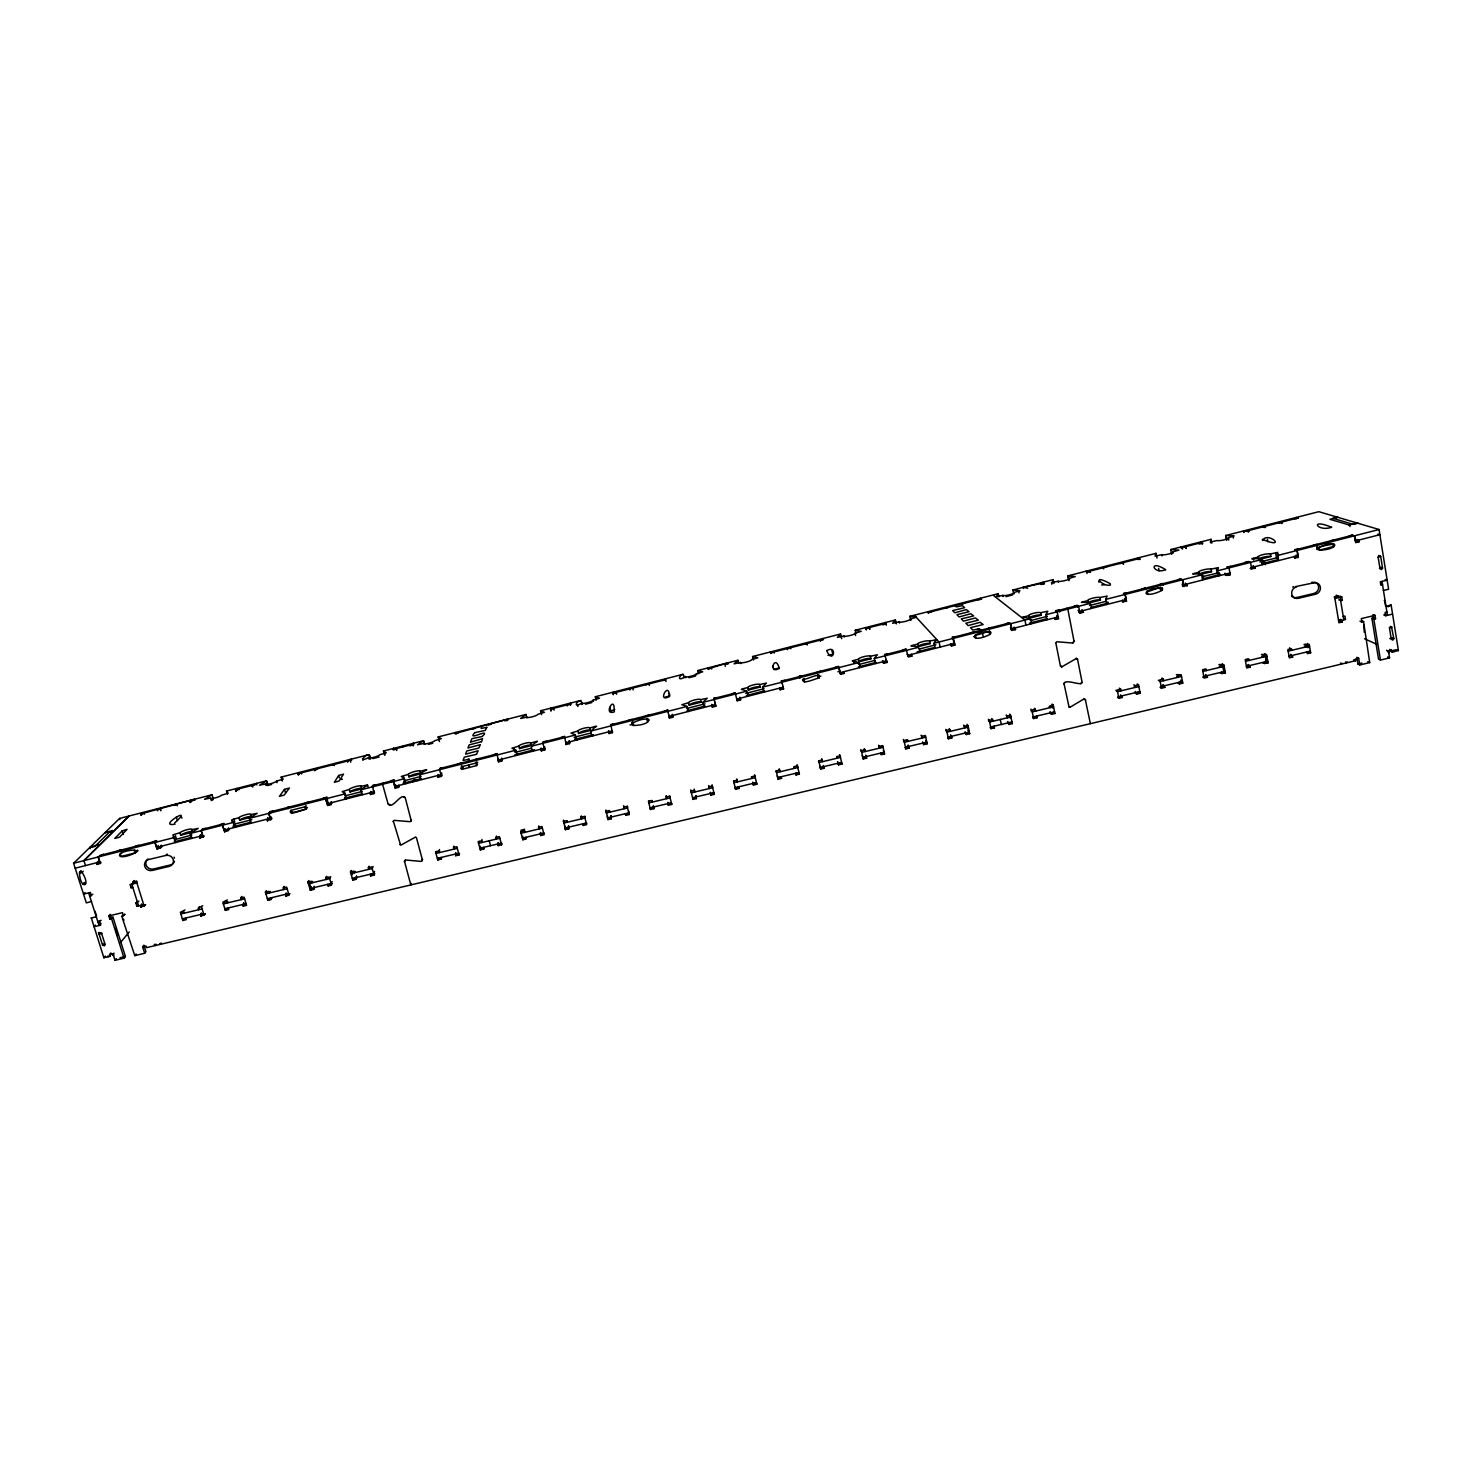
<?xml version="1.0" encoding="UTF-8"?>
<svg xmlns="http://www.w3.org/2000/svg" width="1472" height="1472" viewBox="0 0 1472 1472"><rect width="100%" height="100%" fill="white"/><g stroke="black" fill="none" stroke-linecap="round" stroke-linejoin="round"><path stroke-width="1.5" d="M393.355 821.174L400.494 844.744M394.183 820.346L410.081 821.689L411.24 820.75L405.334 798.1C401.322 791.366 392.619 810.391 388.056 803.841L382.573 784.282L383.254 783.03M632.997 722.384C635.039 727.922 629.869 724.574 632.684 722.292M422.446 859.998L416.41 837.568M632.739 723.01C651.838 713.147 655.077 724.942 633.42 725.512L632.758 721.906M632.095 719.403L628.673 720.286M628.802 811.146L628.765 812.894L607.494 817.935L607.605 816.169M629.188 814.531L629.206 813.225L625.821 814.016L625.784 815.341L629.188 814.531L627.109 806.306L623.686 807.116L624.11 808.754L623.742 805.81L623.686 807.116M627.569 806.214L627.514 807.944L606.225 813.004L606.354 811.256M802.498 679.365L804.393 681.426M611.322 818.782L610.972 815.801L611.322 818.782L607.918 819.591L605.894 810.042M609.721 810.888L609.629 812.194L609.224 810.538L605.802 811.348M614.174 723.985L610.788 724.5L612.407 732.67L608.985 733.534L608.617 730.756L608.985 733.534M616.566 694.177L616.161 692.318L616.474 693.478M607.918 819.591L607.991 818.248L611.395 817.438M612.407 732.67L612.481 731.547L609.077 732.43M614.118 710.571C615.167 693.57 602.398 716.367 614.45 711.786M613.198 694.214L613.014 692.208M1069.04 706.965L1063.98 683.523M1081.994 682.622C1080.926 686.394 1065.434 678.187 1063.962 683.854M1082.104 682.29L1077.559 659.364M1277.512 555.386L1277.678 552.386L1270.428 553.95A6.403 1.159 -11.4 0 0 1262.534 554.723A6.403 1.159 -11.4 0 0 1258.486 557.005C1239.222 562.065 1268.238 553.748 1262.461 564.622M585.138 816.279L584.954 818.046L563.666 823.106L563.942 821.321M581.109 817.218L581.274 815.893L581.55 818.855L581.109 817.218L584.531 816.408L586.647 824.633L583.243 825.442L583.39 824.099L586.794 823.29M161.037 942.908L160.742 944.122A3.459 1.086 77.4 0 1 159.694 943.736M155.995 944.104L155.701 945.337A3.459 1.104 77.4 0 1 154.229 944.233M568.781 828.865L568.542 825.884L568.781 828.865L565.377 829.674L563.445 820.125M773.665 669.374L778.559 668.122M567.254 820.953L567.07 822.296L566.646 820.658L563.242 821.468M565.211 826.234L564.954 828.037L586.224 822.995M565.377 829.674L565.579 828.313L568.965 827.522M569.517 743.636L569.241 740.821L569.517 743.636L566.094 744.501L564.567 736.313L561.09 737.564M566.094 744.501L565.837 741.686M570.455 705.143L570.418 703.101L570.842 704.646M540.721 835.544L540.537 832.526L540.721 835.544L544.106 834.734L541.954 826.51L538.55 827.319L538.973 828.957L538.807 825.958L538.55 827.319M81.015 870.743L79.525 872.97C79.966 889.787 91.816 887.506 82.101 872.362C80.647 869.253 77.004 875.122 82.101 872.362L83.205 871.258M541.107 748.015L541.31 750.849L544.732 749.966L544.511 747.15M546.59 741.262L543.26 741.759L542.91 743.286L544.732 749.966M544.658 746.746L544.309 748.291L497.959 760.141L498.456 758.558M368.147 786.747L367.319 784.944L361.118 786.434A6.238 1.178 -16.6 0 0 356.058 786.49A6.238 1.178 -16.6 0 0 349.25 789.452L342.222 791.605L344.908 793.813M525.817 837.329L526.258 838.966L522.854 839.776L523.167 838.396L526.553 837.586M541.31 750.849L541.328 748.843M550.97 710.958L550.822 708.124L551.154 709.265M522.818 836.298L522.413 838.138L543.683 833.078M524.382 829.398L524.51 832.398L524.382 829.398L520.978 830.19M542.855 743.305L543.113 742.146L564.438 736.699M550.988 710.645L550.786 708.124M412.749 781.908L412.767 781.006M521.53 831.386L521.106 833.207L542.377 828.166M1218.669 575.791L1219.258 572.663L1202.753 576.582M1217.657 570.676L1218.374 567.603L1211.051 569.13A6.348 1.178 -11.7 0 0 1203.342 569.848A6.348 1.178 -11.7 0 0 1199.11 572.185C1180.562 576.932 1208.107 569.351 1202.642 579.913M370.282 759.239C371.754 747.169 354.402 764.796 368.626 757.583A5.814 1.03 -16.3 0 0 373.391 757.436A5.814 1.03 -16.3 0 0 379.702 754.75L386.234 752.762L383.474 751.014L423.55 740.674L424.672 744.501M501.584 844.818L501.952 843.419L498.566 844.229L498.18 845.627L501.584 844.818L499.394 836.611L495.972 837.421L496.414 839.058L496.358 836.041M1342.059 663.118L1341.305 663.982A3.478 1.067 75.9 0 1 1340.514 663.062M1210.518 542.782L1211.07 539.322L1170.682 549.571L1171.62 554.282M1347.138 661.903L1346.383 662.786A3.478 1.086 75.9 0 1 1345.592 661.866M483.736 849.05L484.141 847.651L480.755 848.461L480.332 849.859L483.736 849.05L483.294 847.412M1055.994 642.473L1056.123 642.583M481.951 842.499L481.933 839.463M480.442 846.345L479.89 848.222L501.142 843.18M479.118 841.45L478.547 843.309L499.836 838.249M493.506 754.842L497.039 753.572L498.438 761.797L501.842 760.932L501.75 758.08M498.438 761.797L502.21 759.736M508.208 719.017L455.4 733.442M496.524 755.136L496.91 753.958L440.073 768.494M504.749 720.82L507.785 720.342M459.08 854.919L459.54 853.484L456.154 854.294L455.676 855.71L459.08 854.919L456.835 846.713L453.431 847.522L453.873 849.16L453.91 846.124M479.007 758.54L475.603 759.423M491.354 724.242L488.207 725.052M441.214 859.151L441.747 857.716L438.343 858.507L437.81 859.961L441.214 859.151L440.772 857.514M91.558 901.434L86.333 902.87L73.6 863.273L119.6 818.414L212.042 794.77L213.127 798.192M481.491 741.704L469.145 744.887L467.967 747.96L480.369 744.666L478.786 748.089L466.734 750.978L465.63 754.179L478.124 750.794L476.505 754.326L464.342 757.142L463.036 760.49L469.09 759.221L468.482 761.226M481.51 741.704L482.558 738.705L470.874 741.998M482.19 736.515C492.366 726.837 465.722 742.109 474.849 732.633M474.83 732.633L485.318 730.406L486.809 727.315M439.41 852.601L439.484 849.546M436.724 851.515L436.006 853.41L457.277 848.35M486.79 727.315L481.142 728.456L481.638 726.726M665.123 697.139L669.999 695.888M462.981 767.63L462.337 769.249L460.81 768.531L461.638 766.746L475.879 763.103L477.517 764.023L476.597 765.606L462.337 769.249L461.95 765.937M1068.948 580.63L1067.77 575.883L1156.017 553.325L1155.005 556.14L1161.794 554.723A5.888 1.03 -12 0 0 1168.878 553.987A5.888 1.03 -12 0 0 1172.926 551.871L1178.906 550.086L1170.718 549.59M470.451 741.998L471.96 738.631L482.209 736.515M422.078 860.752L422.464 859.188L422.004 860.936M461.38 763.048L457.958 763.931M475.07 728.401L471.923 729.21M421.158 861.414L405.646 859.998L404.432 861.083L410.817 884.93L411.424 883.421M404.469 861.874L405.334 860.108M415.638 836.998L401.506 844.799M437.994 774.64L438.067 777.234L441.49 776.351L441.526 773.462M441.692 773.058L440.993 774.695L394.79 786.508L393.907 780.307L372.6 785.754L373.888 793.629L370.484 794.512L370.686 791.586L370.484 794.512M443.477 767.63L440.238 768.09L439.539 769.709L441.49 776.351M458.546 732.633L455.234 733.792L455.842 732.412L456.302 733.939M438.067 777.234L438.362 775.174M410.67 821.413L411.461 820.088M461.306 766.121L462.834 768.016M399.795 844.56L400.844 844.836M1107.846 601.938L1106.723 604.422L1105.693 599.417L1107.146 596.05L1099.915 597.54A6.256 1.178 -12.3 0 0 1092.574 598.184A6.256 1.178 -12.3 0 0 1087.992 600.576C1069.831 605.084 1095.61 598.294 1090.752 608.543M108.799 956.046L108.578 956.506A3.459 1.178 77.5 0 1 107.456 956.138M374.054 875.086L374.753 873.614L371.367 874.405L370.65 875.895L374.054 875.086L371.735 866.916L368.331 867.726L368.791 869.363L369.03 866.254L368.331 867.726M374.514 871.498L373.594 873.448L352.342 878.508M373.134 866.603L372.195 868.554L350.925 873.595L351.937 871.626M393.19 821.67L393.41 821.026M412.638 781.466L412.841 780.859M405.039 797.511L403.475 796.794M413.687 779.958L417.938 780.528M610.898 710.994L614.726 709.614M356.206 879.318L356.482 876.208L356.206 879.318L352.802 880.127L350.465 871.958L351.219 870.486L352.397 874.57M352.802 880.127L353.556 878.637L356.942 877.827M390.798 781.982L390.761 780.749L394.183 779.866L393.3 781.54L395.232 788.182L398.636 787.318L399.041 785.22M390.227 805.074L388.056 803.822M355.083 871.314L354.329 872.786L353.869 871.148L350.465 871.958M398.305 785.33L398.636 787.318M395.232 788.182L395.379 785.275M394.79 786.508L395.655 784.834M412.859 745.458L413.374 743.268L413.779 744.814M413.227 745.881L413.319 743.286M1064.219 683.302L1064.753 682.364M1080.724 683.726L1081.846 682.493M332.157 881.544L331.09 883.55L309.838 888.591L310.978 886.567M325.79 877.827L326.618 876.337L326.269 879.446L325.79 877.827L329.194 877.018L331.55 885.169L328.164 885.978L328.974 884.47L332.359 883.66M402.923 746.856L403.512 745.789M330.758 876.668L329.673 878.637L308.402 883.697L309.562 881.691M373.888 793.629L374.09 790.703M376.059 784.852L372.894 785.312L371.956 786.986M396.557 750.444L396.299 748.549L396.741 750.094M313.702 889.401L314.566 887.892L310.316 890.21L313.702 889.401L314.088 886.273M393.705 748.31L393.098 749.377L412.767 744.335M1045.856 614.597L1047.788 611.23L1040.612 612.702A6.219 1.196 -12.6 0 0 1033.454 613.29A6.219 1.196 -12.6 0 0 1028.707 615.738C1010.602 620.043 1035.331 613.732 1030.952 623.815M312.671 881.378L311.806 882.887L311.328 881.25L307.924 882.059L310.316 890.21M307.924 882.059L308.789 880.569L311.181 888.702M1051.762 584.218L1053.161 579.71M286.598 894.534L286.12 892.915L285.66 896.062L289.984 893.725M283.25 887.91L284.188 886.402L283.746 889.548L283.25 887.91L286.654 887.101L289.064 895.252L285.66 896.062M331.071 804.577L331.384 801.633L331.071 804.577L327.649 805.46L325.625 798.836L326.821 797.088L323.122 798.394M327.649 805.46L331.881 803.27M266.377 890.634L265.402 892.161L267.83 900.294L272.191 897.957M325.698 798.818L327.226 803.786L328.054 802.479M270.259 891.443L269.284 892.97L268.787 891.351L265.402 892.161M267.186 891.756L265.88 893.78L287.132 888.738M347.76 762.22L347.41 761.061L351.182 759.184L351.606 760.306M338.615 775.523L334.365 782.313L339.149 780.988L343.51 774.162L338.726 775.394L339.333 777.878M533.214 751.014C525.062 744.39 548.154 738.042 530.656 743.084A6.164 1.196 -15.6 0 0 525.081 743.268A6.164 1.196 -15.6 0 0 518.788 746.12L511.943 748.162L515.789 750.113M243.174 906.145L243.726 902.962L243.174 906.145L246.578 905.335L244.131 897.202L240.727 898.012L241.224 899.631L241.776 896.466L240.727 898.012M290.83 810.41C286.948 817.052 304.704 808.772 305.826 809.25L307.078 807.484M306.01 805.442L305.127 806.748L290.904 810.391L291.677 812.875L305.9 809.232C303.103 804.687 308.789 807.742 305.826 809.25M308.66 802.093L305.256 802.958M330.887 765.293L334.034 764.483L334.383 765.624M227.35 899.889L222.879 902.244L225.345 910.377L226.43 908.813M291.677 812.875L292.597 811.55M227.847 901.508L226.762 903.072L226.265 901.434M998.237 593.768L996.121 596.786L1002.782 595.387A5.796 1.03 -12.8 0 0 1009.387 594.78A5.796 1.03 -12.8 0 0 1013.895 592.535L1019.967 590.732L1012.957 589.978L1053.124 579.637L1053.97 583.556M224.83 901.802L223.358 903.882L244.628 898.822M362.406 794.678L360.75 789.857L367.65 785.11M291.051 806.601L287.96 807.024L288.034 808.698M317.786 768.642L314.603 770.574M314.382 769.819L314.99 770.592M200.707 916.228L205.252 913.836L200.707 916.228L201.351 913.026L201.848 914.646M267.37 820.861L267.849 817.862L267.37 820.861L271.602 818.874M273.185 811.164L270.094 811.587L268.714 813.39L270.793 819.996M199.364 906.531L198.702 909.733L198.205 908.095L202.768 905.722M284.482 789.36L279.441 796.352L284.243 795.027L289.395 788.017L284.482 789.36L285.586 792.911M184.957 909.954L180.357 912.346L182.859 920.46L184.055 918.859M762.533 687.056L766.434 683.082L759.589 684.554A6.146 1.196 -14.2 0 0 753.278 684.922A6.146 1.196 -14.2 0 0 747.684 687.59C732.486 691.159 750.223 687.148 747.905 696.238M935.143 648.379L933.966 643.301L936.689 639.621L929.623 641.074A6.182 1.196 -13.2 0 0 922.797 641.59A6.182 1.196 -13.2 0 0 917.7 644.129C900.073 648.398 922.76 642.234 919.227 652.446M182.454 911.849L180.854 913.965L202.106 908.923M175.812 842.499L174.211 837.513M144.661 953.286L145.949 951.611L143.925 945.171L142.637 946.827L144.661 953.286L134.78 955.622L121.79 916.338L124.844 914.333L121.79 916.338M134.78 955.622L136.105 953.948M592.646 735.926C584.936 728.99 607.034 723.102 589.738 727.978A6.146 1.196 -15.3 0 0 583.961 728.217A6.146 1.196 -15.3 0 0 577.852 731.014L571.044 733.038L575.331 734.896M224.59 831.809L229.08 829.564L224.59 831.809L222.474 825.203L224.002 823.382L220.23 824.706M91.319 917.921L103.868 957.757L110.087 956.285L109.572 954.666L112.958 953.874L115.018 960.314L124.071 958.162L125.414 956.487L112.958 917.166L109.866 919.154L108.836 915.915L110.234 914.314L111.265 917.571M827.963 655.39L832.839 654.249M115.018 960.314L116.38 958.622M252.301 786.526L252.374 785.367L252.853 786.894M110.087 956.285L110.952 952.991L109.572 954.666M421.838 779.498C412.822 772.874 438.122 766.507 420.109 771.346A6.219 1.178 -16.2 0 0 414.865 771.438A6.219 1.178 -16.2 0 0 408.241 774.382L401.322 776.443L404.377 778.596L405.867 783.674L403.512 781.982M120.502 942.522L129.205 931.942M199.861 838.12L200.505 835.084L199.861 838.12L204.24 836.096M103.868 957.757L105.266 956.064M140.815 907.138L145.526 904.765L140.815 907.138L141.625 903.955L142.14 905.574M205.767 828.405L202.75 828.81L201.149 830.65L203.283 837.255M236.035 791.513L235.538 789.986L239.255 789.544M876.263 662.584L875.472 663.522L874.258 658.573L877.404 654.782L870.394 656.218A6.164 1.196 -13.6 0 0 863.751 656.678A6.164 1.196 -13.6 0 0 858.489 659.272C842.536 663.099 862.997 658.352 859.501 667.662M235.538 789.986L236.863 788.422L237.286 789.967M137.209 901.508L135.884 903.054L136.896 906.329L138.221 904.765M702.917 702.31L707.241 698.225L700.433 699.678A6.146 1.196 -14.6 0 0 694.324 699.991A6.146 1.196 -14.6 0 0 688.546 702.714L681.812 704.72L686.927 706.394M138.902 901.103L135.884 903.054M103.592 943.791L102.543 945.042L104.438 945.87L105.082 944.435L101.642 933.634L99.986 932.714L99.047 934.002L102.543 945.042L105.082 944.435M101.991 933.23L99.102 934.242L100.519 932.604L98.44 932.659M581.716 704.334C582.25 693.625 569.038 710.645 582.01 703.009A5.741 1.049 -15.1 0 0 587.402 702.714A5.741 1.049 -15.1 0 0 593.106 700.175L599.472 698.225L595.314 696.826M109.866 919.154L112.958 917.166M165.839 855.434A5.998 5.594 21.3 0 1 173.236 859.556A5.998 5.594 21.3 0 1 169.225 866.401L152.131 870.467A5.998 5.594 21.5 0 1 144.734 866.327A5.998 5.594 21.5 0 1 148.727 859.501L165.839 855.434L167.09 853.999M896.338 623.87L895.436 619.97L892.639 623.245L899.19 621.883A5.759 1.049 -13.4 0 0 905.519 621.35A5.759 1.049 -13.4 0 0 910.303 619.031L916.449 617.21L910.138 616.271L998.218 593.676L998.918 596.804M250.387 820.64L251.031 823.234L249.43 818.322L257.177 813.298L250.7 814.66A6.311 1.159 -17.1 0 0 245.99 814.623A6.311 1.159 -17.1 0 0 238.85 817.678L231.73 819.867L234.416 824.725M136.896 882.906L130.07 884.525L131.1 887.8L132.425 886.273M100.942 923.367L99.047 925.52L88.651 892.878M99.434 920.662L98.017 922.263L101.145 920.258M423.531 740.692L417.551 744.758L423.697 743.489A5.796 1.03 -16 0 0 428.628 743.323A5.796 1.03 -16 0 0 434.774 740.655L441.269 738.686L438.141 737.03L439.466 741.538M95.386 925.115L93.95 926.734L100.758 925.115L99.71 921.858M132.958 882.078L134.302 880.569L133.474 883.715L132.958 882.078L136.381 881.268L144.219 906.329M157.099 849.05L161.773 846.768L157.099 849.05L154.946 842.462L156.216 841.064L99.544 855.563M161.239 845.13L160.503 848.185M152.904 841.91L156.731 840.586L155.02 842.444L156.639 847.394L158.35 845.498M174.634 822.958C196.236 803.528 155.903 827.632 175.021 824.154M227.553 794.089L226.578 791.053L266.616 780.804L268.051 785.386L267.426 783.987M190.072 802.442L194.414 799.278L194.782 800.418M194.341 799.296L140.889 813.887L141.404 815.396M189.814 801.67L190.55 802.424M121.698 852.564L120.244 854.018L121.146 856.465L135.332 852.84L137.963 850.706M697.857 670.588L702.714 671.821L696.422 673.734A5.722 1.049 -14.6 0 1 691.012 676.218A5.722 1.049 -14.6 0 1 685.326 676.586C673.201 684.48 683.928 667.754 684.094 677.746M134.854 850.006C113.05 851.092 115.644 862.5 135.258 852.858C138.313 851.276 132.167 848.295 135.332 852.84M135.038 846.474L138.883 845.149M173.696 805.497L176.824 804.687L177.21 805.828M525.909 714.527L520.646 718.446L526.884 717.103A5.759 1.049 -15.5 0 0 532.11 716.846A5.759 1.049 -15.5 0 0 537.961 714.27L544.382 712.319L540.574 710.829M84.99 892.566L83.518 894.111L90.362 892.474L91.393 895.749L89.682 896.154L92.846 894.222M191.286 836.648L191.673 838.414L190.035 833.502L198.205 828.368L191.783 829.711A6.366 1.159 -17.4 0 0 187.238 829.638A6.366 1.159 -17.4 0 0 179.934 832.747L172.868 834.845L174.23 837.439M841.708 638.664L840.586 634.009L837.421 637.376L843.934 636.014A5.741 1.049 -13.7 0 0 850.08 635.518A5.741 1.049 -13.7 0 0 855.03 633.181L861.212 631.341L855.287 630.31M157.835 810.796C155.498 809.49 161.129 808.054 160.982 809.986M117.466 850.982L121.33 849.62L121.146 850.926M84.493 882.427L83.039 883.936L85.597 883.329M97.428 861.709L96.894 864.45L100.795 863.089M96.894 864.45L100.887 862.334M140.815 815.028L144.109 813.059L144.477 814.2M212.005 794.806L204.571 799.296L210.57 798.008A5.906 1.012 -17 0 0 214.875 797.99A5.906 1.012 -17 0 0 221.628 795.174L228.197 793.242L226.559 791.145L227.038 792.672M100.317 863.567L98.109 856.998L103.482 854.183M140.558 814.274L142.177 812.636M122.231 830.852L114.798 838.451L119.637 837.126L127.052 829.343L122.231 830.852L123.409 834.385M764.814 691.086L763.839 692.061L762.514 687.148L858.323 662.639M83.886 860.642L128.984 816.022L83.886 860.642L85.542 865.554M96.269 916.798L91.172 918.013M737.914 660.358L734.142 663.835L740.526 662.455A5.722 1.049 -14.3 0 0 746.378 662.05A5.722 1.049 -14.3 0 0 751.622 659.622L757.859 657.782L752.67 656.586M1056.804 641.755L1072.702 643.025L1074.082 641.59L1067.826 609.095L1066.685 608.304M266.469 780.933L259.532 785.238L265.567 783.932A5.87 1.012 -16.8 0 0 270.038 783.877A5.87 1.012 -16.8 0 0 276.626 781.117L283.25 779.111L281.152 777.179M174.469 839.758L191.838 835.01M111.32 953.69L112.093 954.224A3.459 1.178 77.5 0 0 113.638 955.31L113.951 953.102M1090.366 723.672L1085.306 699.476L1083.742 699.071L1070.034 707.222M211.526 800.547L213.33 799.462M1387.949 606.814L1391.132 605.047L1398.4 650.569L1392.162 652.059L1389.918 649.483L1392.162 652.059M632.463 721.998L631.746 723.506L633.365 724.426M1316.759 547.142L1319.096 547.547C1339.078 537.501 1340.587 549.774 1319.501 550.123C1312.932 546.075 1332.694 544.879 1333.43 543.867L1333.908 546.443L1319.574 550.105L1317.017 548.412M1073.014 642.914L1073.934 640.817M341.449 779.479L342.387 779.166M136.602 851.423L137.522 850.098M647.588 720.802L648.453 718.998M803.914 679.236C799.682 685.989 818.027 677.543 819.058 678.04C822.314 670.993 804.982 680.634 803.896 678.978M818.358 677.138L818.947 674.93M990.233 634.285L989.662 631.764C968.171 632.261 970.747 644.258 990.27 634.285C994.649 627.403 975.936 636.438 975.108 635.113M989.331 633.438C992.349 632.776 987.675 629.133 989.662 631.764M981.033 630.2L979.285 628.783L972.771 630.09L970.471 627.661L983.13 624.551L980.15 622.288L968.171 625.618L965.834 623.208L978.31 620.154L975.402 617.946L963.479 621.166L961.308 618.884L973.654 615.922L970.784 613.714L959.137 616.952L956.929 614.67L969.073 611.69L966.294 609.592L954.813 612.794L952.66 610.567L964.657 607.697L962.375 605.599L956.414 606.887L954.886 605.673M403.99 780.804L421.139 776.388M345.037 795.874L362.186 791.476M1210.352 541.99L1217.197 540.537A5.943 1.012 -11.8 0 0 1224.446 539.782A5.943 1.012 -11.8 0 0 1228.329 537.703L1234.272 535.918L1225.698 535.514L1318.82 511.686L1379.062 529.515L1388.611 589.297L1383.33 590.419M368.902 754.658L281.17 777.087L282.348 780.988M438.122 736.938L525.946 714.472L526.921 717.931M580.667 700.488L540.537 710.755L541.604 714.601M683.174 674.268L595.258 696.753L596.197 700.212M840.586 634.009L752.578 656.512L753.462 659.99M895.436 619.97L855.214 630.255L855.95 633.365M255.466 784.576L235.814 789.599L236.311 791.126M350.483 760.27L298.062 773.683L298.522 775.21M550.565 709.099L570.253 704.058M665.491 679.696L612.941 693.146L613.364 694.692M708.216 668.785L727.72 662.878L728.051 664.001L724.831 664.534L725.291 666.374M770.666 652.795L823.29 639.345M928.593 612.407L981.254 598.938M1043.85 582.93L1023.15 587.31M1139.42 558.477L1086.686 571.964L1087.017 573.546M1244.981 531.484L1297.789 517.978M252.062 785.754L256.459 783.417L256.882 784.944M396.097 748.917L392.95 749.726L393.742 748.291L394.146 749.837M412.638 744.685L409.897 745.899M550.528 709.412L553.766 708.29L554.116 710.148M570.253 704.37L567.143 704.849L567.309 705.953M612.996 693.441L616.142 692.631M665.436 678.794L665.583 679.99L662.418 680.487M869.786 629.409L869.418 627.845L866.254 628.654L865.499 627.624L865.867 629.188M882.85 624.938L886.015 623.613L885.187 622.582L885.555 624.146M1040.906 584.513L1044.384 583.924M1085.6 571.338L1090.458 572.148M1103.614 568.891L1103.374 567.695L1106.539 566.904M1123.522 564.107L1123.283 562.911L1119.714 563.518M1136.329 559.268L1140.064 559.452M1181.298 548.504L1180.967 546.94L1185.954 546.885L1186.266 548.467M1199.128 544.033L1202.753 543.426M1243.803 532.514L1243.509 530.932L1248.863 531.631M1265.515 527.362L1261.688 527.215M1281.965 523.572L1281.744 522.394L1278.046 523.02M1067.844 575.92L1075.241 576.546L1069.242 578.386A5.833 1.03 -12.5 0 1 1064.9 580.594A5.833 1.03 -12.5 0 1 1058.11 581.238L1051.413 582.636M267.37 785.551L271.621 784.466M372.747 758.595L379.15 756.976M428.462 744.354L432.731 743.268M585.506 704.186L591.91 702.549M689.006 677.709L695.428 676.071M1006.038 596.638L1012.46 594.982M1337.772 517.298L1329.915 519.303L1350.339 525.338M1350.192 524.51L1348.518 524.934L1357.828 523.241M668.086 711.638L667.644 709.964L664.258 711.178M781.908 682.861L781.448 680.855L784.999 680.322M799.793 677.948L799.388 676.274L802.939 675.722M885.206 656.475L884.617 654.488L888.26 653.918M902.962 651.581L902.557 649.906L905.979 649.023L908.482 656.972L911.904 656.107L911.334 654.194M1059.822 611.837L1059.086 609.886L1055.663 610.751L1057.135 611.818L1058.552 618.608L1054.946 619.362M1145.566 589.481L1144.866 587.954L1141.886 589.076M1163.266 584.954L1162.549 583.427L1159.586 584.55M1230.003 572.994L1183.488 584.899L1182.458 579.784L1180.544 578.827L1177.582 579.95M1377.939 534.078L1379.908 534.686L1355.399 540.942L1354.479 535.808L1351.94 535.017L1349.143 536.084M202.308 829.288L223.578 823.842M326.453 797.548L269.707 812.047L270.204 813.685M610.678 724.886L667.589 710.332M713.846 698.501L735.209 693.036L737.178 700.764L740.6 699.899L739.901 697.194L740.177 698.225M781.503 681.205L838.488 666.632M884.801 654.801L906.182 649.336M1009.608 622.895L952.55 637.486L952.918 639.142M1123.817 593.694L1180.949 579.085M1227.39 567.217L1248.826 561.734M1295.305 549.847L1352.51 535.219M179.934 832.747L180.725 835.194L192.574 832.177L191.783 829.711M238.85 817.678L239.642 820.143L251.473 817.107L250.7 814.66M349.25 789.452L350.005 791.918L361.854 788.9L361.118 786.434M408.241 774.382L408.977 776.848L420.845 773.812L420.109 771.346M518.788 746.12L519.487 748.586L531.355 745.568L530.656 743.084M577.852 731.014L578.533 733.498L590.419 730.462L589.738 727.978M688.546 702.714L689.19 705.217L701.077 702.162L700.433 699.678M747.684 687.59L748.328 690.092L760.214 687.056L759.589 684.554M858.489 659.272L859.096 661.774L870.982 658.738L870.394 656.218M917.7 644.129L918.289 646.631L930.194 643.595L929.623 641.074M1028.707 615.738L1029.259 618.277L1041.164 615.222L1040.612 612.702M1087.992 600.576L1088.544 603.115L1100.449 600.061L1099.915 597.54M1199.11 572.185L1199.606 574.724L1211.548 571.67L1211.051 569.13M1258.486 557.005L1258.965 559.544L1270.906 556.49L1270.428 553.95M73.6 863.273L174.193 837.55M190.035 833.502L233.588 822.37C239.568 832.545 229.558 824.062 235.336 823.897L251.841 819.683M249.43 818.322L344.908 793.905L346.417 798.873L345.055 797.658M360.75 789.857L404.377 778.706M420.238 774.64L515.826 750.205L517.242 755.21M531.705 746.157L575.386 734.988L576.766 739.993M591.266 730.922L686.982 706.45L688.307 711.473M746.617 691.214L702.88 702.383L704.186 707.425M874.258 658.573L918.05 647.386M933.966 643.301L1029.958 618.774M1089.74 603.483L1045.893 614.689L1046.997 619.786M1105.693 599.417L1201.778 574.853M1261.633 559.544L1217.73 570.768L1218.742 575.883M1379.062 529.515L1277.604 555.459L1278.579 560.574M515.108 752.376L531.631 748.144M574.135 737.288L590.677 733.056M686.596 708.529L704.978 703.837M745.697 693.422L764.097 688.712M860.108 664.166L874.846 660.413M919.301 649.042L935.879 644.81M1030.234 620.687L1047.475 616.29M1089.501 605.526L1106.098 601.294M1259.885 561.973L1278.45 557.446M1160.175 589.389L1162.015 590.382L1161.482 587.825C1139.696 588.708 1142.419 600.245 1162.162 590.327C1165.658 583.206 1148.105 592.94 1146.835 591.302M630.034 724.923L633.438 724.04M646.999 719.09L647.68 721.869L647.643 720.415L649.354 719.974M803.197 680.653L804.632 681.738L804.006 679.218M817.862 675.114L818.266 676.789L820.824 676.145M837.899 671.784L839.61 671.342L840.31 672.612L886.696 660.762M174.322 841.782L191.783 837.31M232.926 826.804L250.387 822.333M344.485 798.284L361.965 793.813M403.162 783.27L420.642 778.817M514.869 754.731L534.538 749.69M575.81 739.146L593.308 734.675M687.645 710.553L705.162 706.082M746.488 695.52L764.005 691.03M858.47 666.89L876.006 662.4M917.369 651.82L934.922 647.33M1029.517 623.153L1047.07 618.663M1090.697 607.513L1108.269 603.023M1202.974 578.809L1220.564 574.319M1262.038 563.721L1277.438 559.783M75.238 868.204L99.838 861.911L98.182 856.98M156.639 847.394L202.805 835.581M327.226 803.786L373.446 791.973M565.69 742.826L612.039 730.977M715.41 704.554L669.061 716.404L668.987 715.318M736.81 699.09L783.214 687.222L781.871 682.198M955.935 636.603L952.237 637.192L954.5 643.43L908.114 655.279L907.175 654.065M1010.362 627.698L1011.687 628.82L1058.239 616.915L1056.767 615.83M1127.313 592.793L1123.449 593.418L1125.178 594.43L1126.227 599.527L1079.694 611.432L1078.148 610.365M1251.476 567.511L1298.083 555.606L1297.108 550.473L1294.79 549.626L1298.801 548.964M1294.863 557.115L1298.322 557.336L1297.034 550.491M201.038 836.722L203.578 836.078M371.183 793.224L374.587 792.359M395.876 786.913L399.28 786.048M541.567 749.671L544.971 748.806M566.297 743.36L569.701 742.477M672.759 716.146L669.355 717.011L669.429 718.097L672.851 717.214L672.318 714.472L672.851 717.214M715.576 705.198L712.172 706.063L712.356 707.112L715.778 706.247L715.153 703.524M840.107 673.366L843.53 672.483L844.063 673.44L840.641 674.323L838.893 668.325M882.979 662.4L886.402 661.517L887.064 662.455L883.642 663.338L882.593 660.726L883.642 663.338M907.378 654.378L907.764 656.07L911.904 656.107M950.673 645.104L954.923 645.104L951.501 645.987L950.378 643.834M1015.514 629.611L1011.098 629.648L1015.514 629.611L1015.146 627.918M1054.89 618.461L1058.552 618.608M1078.847 612.334L1083.447 612.26L1080.006 613.125L1078.479 610.641M1122.658 601.128L1126.503 601.257L1125.105 594.449M1185.733 585.01L1182.31 585.874L1187.186 585.746L1185.383 583.317L1187.186 585.746M1253.574 567.658L1250.133 568.542L1255.193 568.358L1253.242 565.966L1255.193 568.358M268.364 819.518L271.768 818.653L271.253 816.997M438.601 776.002L442.023 775.137M1122.437 601.735L1126.503 601.257M1294.587 558.09L1298.322 557.336M1359.079 541.788L1357.166 541.181L1356.853 539.47L1358.766 540.077L1359.079 541.788L1355.638 542.671L1354.406 535.826M783.564 688.914L783.178 687.921L779.755 688.786L780.123 689.798L783.564 688.914L782.754 686.246M1230.279 574.724L1225.293 574.89L1230.279 574.724L1228.991 567.879L1226.912 566.978L1230.868 566.334M1337.772 517.132L1332.878 518.291L1352.786 524.271L1357.81 523.075M1101.663 585.01L1104.699 584.734M89.921 847.596L94.907 846.418L110.069 831.514L105.211 832.674L112.902 830.539L110.658 832.6M1378.142 557.207L1380.662 556.342L1379.227 555.606L1378.123 556.95L1379.963 568.597L1381.454 569.572L1382.558 568.247L1380.718 556.582L1378.583 555.478M1295.636 586.574L1313.686 582.857A6.017 5.612 -47.3 0 1 1320.366 587.181A6.017 5.612 -47.3 0 1 1315.6 594.21L1298.433 598.294L1296.703 597.54A5.998 5.612 -47.1 0 1 1293.41 597.356M1296.703 597.54L1313.815 593.474A5.998 5.594 -47.3 0 0 1314.091 582.047M1338.048 595.958L1336.208 595.203L1338.324 597.65L1338.048 595.958L1334.607 596.767L1338.931 622.748L1342.335 621.938L1340.219 619.436L1342.335 621.938M133.547 882.096L136.951 881.305M1334.166 597.062L1337.588 596.234M1334.902 598.478L1341.746 596.841L1342.317 600.245L1340.606 600.65M1338.747 599.877L1342.317 600.245M131.1 887.8L132.793 887.395M1343.218 616.455L1344.93 616.05L1345.482 619.436L1338.637 621.055M1391.132 605.047L1385.998 606.262M136.896 906.329L143.722 904.71M1386.9 611.947L1385.189 612.352L1385.741 615.738L1392.586 614.1M108.836 915.915L122.452 912.677L123.482 915.934M1386.514 650.293L1388.482 651.176L1389.55 657.892L1380.46 660.045L1378.528 659.125L1371.904 618.332L1375.547 618.737L1374.995 615.351L1361.324 618.608L1361.876 621.975L1363.587 621.57L1369.714 662.602L1359.778 664.958L1357.902 664.019L1356.798 657.34L1358.674 658.26L1359.778 664.958M1371.904 618.332L1375.547 618.737M438.95 850.963L435.546 851.773L437.81 859.961M481.51 840.862L478.106 841.671L480.332 849.859M524.069 830.76L520.665 831.57L522.854 839.776M666.282 796.996L666.209 795.726L666.687 798.652L666.282 796.996L669.686 796.186L671.729 804.448L668.325 805.258L667.92 803.602M696.403 798.578L695.851 795.653L696.403 798.578L692.999 799.388L690.975 791.145L694.379 790.335L694.784 791.991L694.25 789.066M736.975 780.215L737.38 781.871L736.736 778.982L736.975 780.215L733.571 781.025L735.558 789.286L738.962 788.477L738.705 787.226L735.301 788.035L735.558 789.286M838.562 764.851L837.66 761.999L838.562 764.851L841.966 764.042L840.089 755.743L836.685 756.553L837.053 758.209M860.807 749.542L861.396 750.702L864.8 749.892L865.186 751.548L864.211 748.733L864.8 749.892M879.299 746.451L879.667 748.107L878.674 745.292L879.299 746.451L882.703 745.642L884.543 753.94L881.139 754.75L880.771 753.075M903.33 739.441L904.01 740.582L907.433 739.772L907.782 741.428L907.083 740.306M921.914 736.331L922.282 737.987L921.178 735.209L921.914 736.331L925.336 735.522L927.121 743.82L923.717 744.63L922.613 741.833M945.834 729.358L946.643 730.462L950.047 729.652L950.415 731.308L949.238 728.548M964.546 726.211L964.896 727.867L963.7 725.126L964.546 726.211L967.969 725.402L969.717 733.718L966.313 734.528L965.098 731.75M988.356 719.256L989.276 720.342L992.68 719.532L993.03 721.188L991.76 718.465M1007.179 716.091L1007.529 717.766L1006.222 715.024L1007.179 716.091L1010.602 715.282L1012.313 723.617L1008.909 724.426L1007.602 721.666L1008.909 724.426M1030.897 709.173L1031.927 710.222L1035.331 709.412L1035.662 711.086L1034.301 708.363L1035.331 709.412M1054.909 713.497L1053.823 712.448L1050.419 713.239L1051.505 714.306L1054.909 713.497L1053.234 705.162L1049.83 705.971L1050.162 707.646L1049.094 706.597M1120.634 689.172L1119.364 688.178L1120.946 690.828L1120.634 689.172L1117.211 689.982L1118.83 698.335L1122.234 697.526L1121.922 695.851M1133.826 684.738L1135.133 685.713L1138.555 684.903L1140.138 693.275L1136.734 694.085L1135.427 693.073L1138.831 692.263L1140.138 693.275M1163.285 679.034L1161.923 678.077L1163.598 680.708L1163.285 679.034L1159.881 679.843L1161.445 688.215L1164.849 687.406L1163.174 684.756L1164.849 687.406M1176.386 674.636L1181.206 674.783L1182.752 683.155L1179.348 683.965L1177.931 682.99L1181.335 682.18L1182.752 683.155M1218.945 664.534L1223.876 664.663L1225.385 673.035L1220.454 672.888L1225.385 673.035M1261.504 654.433L1266.564 654.525L1268.018 662.915L1262.976 662.805L1268.018 662.915M1304.082 644.331L1309.234 644.405L1310.669 652.795L1307.246 653.605L1306.97 651.93M1202.845 671.398L1224.189 666.338L1222.146 665.086M1245.514 661.278L1266.84 656.218L1264.65 655.003M1288.184 651.139L1309.528 646.079L1307.173 644.902M1389.476 627.974L1391.978 627.127L1390.562 626.41L1389.458 627.734L1391.279 639.198L1392.751 640.154L1393.837 638.59L1391.537 627.164M182.362 918.841L203.596 913.799M224.848 908.758L246.1 903.716M267.334 898.674L288.586 893.633M437.368 858.323L458.62 853.282M650.035 807.852L671.324 802.792M692.594 797.75L713.883 792.69M735.154 787.649L756.442 782.589M799.02 772.487L777.731 777.547L777.253 775.91M841.598 762.386L820.309 767.427L819.665 765.845M905.464 747.224L926.771 742.164L925.759 740.655M948.06 737.104L969.367 732.062L968.208 730.59M990.674 727.002L1011.963 721.942M1033.27 716.882L1054.578 711.841M1118.499 696.661L1139.825 691.601M1161.132 686.541L1182.458 681.481L1180.562 680.193M1203.765 676.421L1225.09 671.361M1246.416 666.301L1267.723 661.241L1265.534 660.026M1289.049 656.181L1310.374 651.121M540.978 834.164L544.364 833.354M668.325 805.258L668.251 803.951L671.637 803.142L671.729 804.448M696.256 797.309L692.87 798.118L692.999 799.388M838.046 763.655L841.432 762.846L841.966 764.042M866.07 756.994L862.666 757.804L863.254 758.982L866.658 758.172L865.702 755.357L866.658 758.172M880.495 753.572L883.899 752.762L884.543 753.94M908.537 746.93L905.133 747.739L905.832 748.88L909.236 748.07L908.169 745.274L909.236 748.07M922.981 743.489L926.366 742.698L927.121 743.82M951.004 736.846L947.618 737.656L948.428 738.778L951.832 737.969L950.654 735.19L951.832 737.969M965.448 733.424L968.852 732.614L969.717 733.718M1007.934 723.341L1011.338 722.531L1012.313 723.617M1122.234 697.526L1120.965 696.514L1117.579 697.305L1118.83 698.335M1163.487 686.412L1160.083 687.222L1161.445 688.215M1202.587 677.138L1207.482 677.286L1205.697 674.654L1205.991 676.329M182.859 920.46L186.263 919.65L185.766 918.031M225.345 910.377L228.73 909.586L228.252 907.948M267.83 900.294L271.216 899.502L270.738 897.865M650.458 809.49L653.862 808.68L653.826 807.374L650.422 808.183L650.458 809.49L648.398 801.246L651.802 800.437L652.206 802.093L652.188 800.805M710.866 795.156L714.27 794.346L714.086 793.077L710.682 793.886L710.866 795.156L710.295 792.23L710.479 793.5M756.829 784.245L756.534 782.994L753.13 783.803L753.425 785.054L756.829 784.245L754.878 775.983L751.474 776.793L751.861 778.43L751.566 777.216M781.522 778.375L781.154 777.161L777.75 777.97L778.118 779.185L781.522 778.375L781.135 776.738M799.388 774.143L798.983 772.929L795.579 773.738L795.984 774.953L799.388 774.143L797.07 764.667M824.081 768.274L823.602 767.078L820.198 767.887L820.677 769.083L824.081 768.274L823.234 765.422M994.428 727.849L993.49 726.763L990.086 727.573L991.006 728.658L994.428 727.849L994.078 726.193M1037.024 717.747L1035.975 716.68L1032.571 717.49L1033.62 718.557L1037.024 717.747L1036.674 716.073M1207.482 677.286L1204.078 678.095L1202.55 669.723L1205.954 668.914L1206.267 670.588L1204.777 669.65M1250.114 667.166L1248.219 664.571L1250.114 667.166L1246.71 667.975L1245.22 659.585L1248.624 658.775L1248.937 660.468L1247.336 659.548M1292.747 657.046L1290.76 654.47L1292.747 657.046L1289.343 657.855L1287.89 649.465L1291.312 648.655L1291.606 650.33L1289.601 647.772M1387.36 650.918L1388.63 652.758A3.478 1.159 75.8 0 0 1389.494 651.102L1391.206 649.962M142.637 946.827L146.022 946.018L146.519 947.637L1355.546 660.744L1355.27 659.07L1358.674 658.26M1388.482 651.176L1391.886 650.385M1390.194 651.158L1396.413 649.686L1398.4 650.569M120.005 957.757L125.414 956.487M1357.902 664.019L1361.858 663.081M977.831 628.967L978.99 628.783M1317.698 549.479L1316.722 549.35M975.09 637.063L973.71 636.566M1076.4 658.462L1061.993 666.742M468.243 759.276L469.2 759.368M1084.054 699.016L1085.674 700.028M1069.702 707.204L1068.764 706.762M1077.559 659.198L1076.069 658.462M1225.808 535.532L1226.636 539.47M1226.728 540.261L1225.661 535.514M917.387 652.078L919.172 652.409M1060.999 666.485L1062.122 666.853L1060.355 665.712L1055.866 643.154M746.414 695.796L747.831 696.182M686.927 710.994L688.252 711.418M1294.679 518.77L1298.396 518.126L1296.17 517.463L1296.464 518.641M1281.744 522.394L1281.45 523.406M1334.552 539.819L1331.111 540.702M1332.602 546.038L1333.834 546.462M1265.368 526.571L1265.074 527.583M1316.814 544.346L1313.392 545.229M1380.57 567.309L1382.539 567.99L1379.466 568.431M1248.716 530.84L1248.44 531.834M1385.189 579.453L1387.158 580.17L1380.294 581.808L1380.846 585.212L1382.558 584.807L1380.607 584.071M1262.24 539.322C1288.552 550.178 1267.778 530.619 1262.479 540.537M1294.127 556.324L1294.882 558.201M1311.92 582.139L1313.686 582.857M1384.839 614.247L1387.452 615.314L1382.006 581.403M1341.746 596.841L1339.906 596.086L1343.77 619.841M1383.772 614.928L1385.741 615.738M1200.71 541.88L1202.587 542.634M1374.995 615.351L1373.063 614.56L1373.615 617.927M574.54 738.999L576.711 739.901M1361.674 620.761L1363.587 621.57M1359.962 621.166L1361.876 621.975M1185.954 546.885L1185.825 548.265M1391.85 637.726L1393.837 638.59L1389.789 638.554M1343.623 618.626L1345.482 619.436M1224.962 573.197L1226.857 575.589M1364.526 638.756L1376.89 644.35M1389.936 650.256L1391.316 650.882M1387.599 656.972L1389.55 657.892M1367.801 661.682L1369.714 662.602M1353.67 659.824L1355.546 660.744M516.23 754.639L517.206 755.118M1138.206 557.87L1139.898 558.661M1182.034 584.163L1183.488 584.899M1304.358 646.006L1306.106 646.889L1305.83 645.214M1308.902 651.894L1310.669 652.795M1123.283 562.911L1123.118 563.886M1160.451 587.273L1161.482 587.825M1261.798 656.107L1263.436 657.027L1263.142 655.334M1146.357 593.29L1147.7 594.044L1147.166 591.486M1090.292 571.357L1090.182 572.314M1110.293 583.703C1089.556 572.645 1103.172 587.641 1110.55 584.936M1124.516 598.515L1126.227 599.527M1122.4 600.226L1123.081 602.122M1219.239 666.209L1220.766 667.147L1220.472 665.473M1044.218 583.133L1042.857 582.268L1043.206 583.832M1179.624 675.188L1181.519 676.458L1160.194 681.518L1158.372 680.23M1074.026 606.427L1077.062 605.286L1078.608 606.335L1080.006 613.125M1176.698 676.31L1178.115 677.267L1177.802 675.593M1032.994 584.789L1033.97 585.451M1057.098 611.837L1055.994 611.027L1077.394 605.562L1077.762 607.255M1137.23 683.928L1138.555 684.903M1137.12 685.271L1138.868 686.578L1117.542 691.638L1115.868 690.313M1134.158 686.412L1135.446 687.387L1135.133 685.713M1135.114 691.417L1136.734 694.085M1076.253 658.352L1077.412 659.07M1393.303 651.231L1393.708 651.544A3.478 1.159 75.8 0 0 1394.352 651.305M980.407 598.239L981.511 599.178L978.07 599.748M1012.092 630.494L1010.583 623.723L1009.24 622.619L1006.149 623.778M1060.502 666.006L1061.459 666.761M115.497 928.464L117.318 935.658M964.638 603.189L961.474 603.998M991.594 627.495L988.172 628.378M1053.234 705.162L1052.149 704.131L1052.995 708.29M1052.13 705.438L1053.584 706.836L1032.258 711.896L1030.878 710.479M948.318 607.366L945.153 608.175M973.912 632.022L970.49 632.886M974.758 636.787L975.954 637.946L975.366 635.407M1050.088 711.583L1051.505 714.306M931.721 611.616L928.795 612.665L927.857 611.671L928.243 613.235M477.738 762.386L476.321 761.907L475.879 763.103L476.597 765.606M953.396 642.252L954.5 643.43M950.894 644.074L951.501 645.987M1010.602 715.282L1009.626 714.214L1010.473 718.373M1009.645 715.521L1010.933 716.956L989.626 721.998L988.411 720.562M940.203 647.091L939.044 642.013L914.885 615.83M967.159 725.604L968.318 727.058L946.993 732.118L945.926 730.646M869.418 627.845L869.602 629.151M884.617 654.488L887.064 662.455M924.692 735.687L925.686 737.178L904.378 742.238L903.458 740.729M174.358 839.85L175.849 842.37M822.83 638.535L823.51 639.602L820.198 640.136L820.474 641.295M839.095 667.57L838.378 666.301L835.139 667.497M882.225 745.77L883.071 747.298L861.764 752.358L860.991 750.812M883.329 750.738L884.175 752.266L862.886 757.326L862.114 755.762M820.603 671.214L817.181 672.078M803.62 644.368L806.785 643.558L807.208 645.012M817.733 674.618L818.506 677.47M818.266 676.789L818.892 678.095M839.574 754.584L840.089 755.743M839.758 755.854L840.457 757.418L819.168 762.459L818.542 760.877M799.388 676.274L799.83 677.856M822.094 760.472L822.572 761.65L821.707 758.816L822.186 759.994L818.782 760.803L820.677 769.083M781.448 680.855L781.945 682.18M779.718 688.105L780.123 689.798M794.052 767.133L794.457 768.329L794.07 766.673L797.474 765.863L797.861 767.519L776.572 772.579L776.094 770.96M97.354 845.719L98.753 844.505L89.81 847.467L90.215 848.663M97.925 861.746L98.33 862.978M119.6 818.414L119.968 819.554M1363.826 625.103L1364.268 632.169M175.389 835.673L176.198 838.138M173.291 836.574L173.825 838.212M160.209 809.25L160.706 810.778M190.477 834.182L191.01 835.82M181.534 816.96L181.921 818.138M176.29 817.034L177.431 820.566M201.517 831.625L202.474 834.606M231.987 820.677L232.502 822.314M228.951 829.141L228.565 827.908L227.994 830.926M225.161 828.773L225.694 830.429M222.53 825.185L224.112 830.134L270.351 818.322L268.787 813.372M210.57 798.008L211.306 800.308M95.036 911.242L96.582 916.081M233.772 818.984L234.821 822.259M111.578 918.749L124.071 958.162M266.708 781.706L267.186 783.214M265.567 783.932L266.046 785.478M270.094 811.587L270.627 813.243M131.781 884.12L138.607 905.924M276.626 781.117L277.104 782.644M301.631 774.014L301.282 772.855L297.859 774.051L298.963 772.542L299.368 774.088M183.761 911.536L184.258 913.155M327.06 797.916L327.575 799.572M326.968 799.186L328.477 804.154M201.609 907.286L204.093 915.418M344.669 792.396L345.423 794.862M779.608 770.555L779.976 771.77L779.222 768.899L779.59 770.114L776.167 770.923L778.118 779.185M350.318 760.619L350.778 762.165M368.626 757.583L369.086 759.129M372.6 785.754L373.097 787.41M362.535 758.834L362.995 760.362M390.761 780.749L391.258 782.405M368.994 755.541L369.693 757.822M403.402 776.498L404.138 778.964M384.45 753.535L384.91 755.081M383.456 750.922L384.615 754.75M423.66 741.557L424.102 743.084M327.686 884.341L328.164 885.978M501.382 759.258L501.842 760.932M370.19 874.258L370.65 875.895M514.17 749.064L514.869 751.548M123.869 920.423L123.63 919.154M582.01 703.009L582.342 704.168M577.484 704.996L577.907 706.542M456.154 854.294L455.713 852.656L455.676 855.71M593.106 700.175L593.418 701.334M609.923 707.406L610.567 709.798M489.182 840.788L490.526 845.701M498.566 844.229L498.125 842.591L498.18 845.627M647.202 718.741L647.643 720.415M633.126 689.945C634.34 686.964 628.158 688.399 629.869 690.055M649.318 685.382L649.005 683.928L645.858 684.719M669.374 693.496L669.686 694.692M665.583 679.99L665.988 681.536M669.429 718.097L667.644 709.964M685.326 676.586L685.621 677.746M698.666 673.679L697.783 670.533L737.969 660.247L738.76 663.338M696.422 673.734L696.716 674.912M740.6 699.899L740.342 698.869L736.92 699.734L737.178 700.764M711.675 669.024L711.418 667.957L708.308 669.061L708.05 667.902M708.087 667.883L708.437 669.447M714.619 701.537L714.877 702.549M715.778 706.247L713.846 698.151L717.324 697.618M712.356 707.112L711.73 704.389L711.933 705.438M582.82 823.805L583.243 825.442M740.526 662.455L740.821 663.633M625.361 813.703L625.784 815.341M772.763 665.767L773.058 666.982M787.594 649.704C786.03 648.214 791.402 646.852 790.777 648.784M774.198 653.145L773.904 651.967L770.85 653.071L770.353 651.967L770.739 653.513M735.522 694.048L735.172 692.686L731.842 693.901M653.862 808.68L653.402 805.736L653.439 807.042M667.846 802.314L668.251 803.951M754.566 774.75L755.265 777.639L733.976 782.681L733.645 781.043M831.974 650.624L832.545 653.034M843.934 636.014L844.21 637.192M843.658 671.766L844.063 673.44M839.003 667.589L840.641 674.323M714.27 794.346L712.282 786.085L708.86 786.894L708.694 785.643L709.265 788.55L709.081 787.299M855.03 633.181L855.6 635.518M858.213 662.584L858.618 664.258M853.594 661.406L853.981 663.081M866.419 629.961L866.051 628.397L885.794 623.355L886.383 625.158M738.558 786.839L738.962 788.477M885.224 622.582L885.5 623.76M886.015 659.842L886.402 661.517M752.744 782.166L753.425 785.054M899.19 621.883L899.466 623.061M910.193 616.29L910.542 617.835M910.064 616.234L910.966 620.117M910.303 619.031L910.579 620.209M934.922 640.614L935.309 642.289M795.616 773.297L795.984 774.953M953.378 638.351L954.923 645.104M953.709 642.546L954.095 644.221M982.523 633.586L983.094 636.125M861.396 750.702L863.254 758.982M1010.546 623.723L1011.687 628.82M1002.782 595.387L1003.039 596.565M993.729 595.663L1024.88 620.062L1025.984 625.158M1018.661 591.321L1019.01 592.903M1013.895 592.535L1014.153 593.713M1012.865 589.941L1013.73 593.842M1014.153 627.09L1014.521 628.783M1027.787 588.174L1023.187 587.291L1023.445 588.469M904.01 740.582L905.832 748.88M1054.762 617.798L1055.13 619.491M1058.11 581.238L1058.368 582.415M1059.086 609.886L1059.454 611.579M1057.08 616.106L1057.448 617.798M923.367 742.974L923.717 744.63M1083.447 612.26L1081.902 609.758L1082.27 611.45M1069.242 578.386L1069.482 579.563M1068.286 577.502L1068.617 579.066M946.643 730.462L948.428 738.778M1098.774 581.127L1099.032 582.342M967.104 724.316L968.852 732.614M965.963 732.872L966.313 734.528M989.276 720.342L991.006 728.658M1124.866 598.773L1125.215 600.484M1000.279 719.477L1001.31 724.482M1161.794 554.723L1162.034 555.901M1156.017 553.325L1157.029 558.109M1158.63 568.376L1159.126 570.805M1031.927 710.222L1033.62 718.557M1172.926 551.871L1173.166 553.049M1182.623 549.093L1182.292 547.51L1202.09 542.45L1202.403 544.033M1182.384 579.802L1183.746 586.61M1201.557 574.798L1202.403 579.048M1210.996 539.249L1211.769 543.186M1216.332 568.67L1216.663 570.363M1216.829 571.21L1217.16 572.902M1233.113 536.47L1233.407 538.053M1228.329 537.703L1228.789 540.077M1253.371 558.311L1253.702 560.004M1251.77 569.222L1250.501 562.396L1248.33 561.494L1244.907 562.378L1245.606 563.445M1243.582 530.932L1243.803 532.11M1261.412 559.489L1262.222 563.758M1120.652 694.839L1120.965 696.514M1278.138 554.116L1278.45 555.809M1275.709 553.49L1276.518 557.722M1267.374 539.286L1267.852 541.733M1296.262 554.962L1296.574 556.674M1319.096 547.547L1319.574 550.105M1317.293 546.903L1317.532 548.191M1179.035 682.29L1179.348 683.965M1349.732 525.302L1349.971 526.553M1222.349 663.725L1223.858 672.097M1221.668 672.17L1221.981 673.845M1264.908 653.623L1266.38 661.995M1264.319 662.05L1264.614 663.725M1307.486 643.522L1308.185 647.717M1373.836 619.142L1380.46 660.045M1385.52 605.765L1384.71 600.723A6.109 2.061 76.4 0 1 1384.25 600.429M712.08 784.834L712.669 787.741L691.38 792.801L691.214 791.108M690.846 789.875L690.975 791.145M669.981 796.15L670.091 797.842L648.802 802.902L648.784 801.173M649.741 714.895L646.318 715.76M578.533 733.498A6.146 1.214 -15.3 0 1 584.642 730.682A6.146 1.214 -15.3 0 1 590.419 730.462M519.487 748.586A6.164 1.196 -15.6 0 1 525.78 745.734A6.164 1.196 -15.6 0 1 531.355 745.568M748.328 690.092A6.146 1.214 -14.2 0 1 753.922 687.406A6.146 1.214 -14.2 0 1 760.214 687.056M689.19 705.217A6.127 1.214 -14.6 0 1 694.968 702.494A6.127 1.214 -14.6 0 1 701.077 702.162M918.289 646.631A6.182 1.214 -13.2 0 1 923.386 644.092A6.182 1.214 -13.2 0 1 930.194 643.595M859.096 661.774A6.164 1.214 -13.6 0 1 864.358 659.18A6.164 1.214 -13.6 0 1 870.982 658.738M1088.544 603.115A6.256 1.196 -12.3 0 1 1093.107 600.705A6.256 1.196 -12.3 0 1 1100.449 600.061M1029.259 618.277A6.219 1.196 -12.6 0 1 1034.006 615.811A6.219 1.196 -12.6 0 1 1041.164 615.222M1258.965 559.544A6.385 1.178 -11.4 0 1 1263.031 557.262A6.385 1.178 -11.4 0 1 1270.906 556.49M1199.606 574.724A6.348 1.178 -11.7 0 1 1203.838 572.387A6.348 1.178 -11.7 0 1 1211.548 571.67M1260.51 561.366A5.538 5.189 -48.2 0 1 1265.331 562.69M1261.007 560.666A5.52 5.189 -48.2 0 1 1265.166 564.733M1292.379 596.841A5.998 5.612 -47.1 0 1 1291.478 596.105M1292.729 587.107A5.998 5.612 -47.1 0 1 1293.741 586.555M1298.433 598.294A6.017 5.612 -47 0 1 1291.754 593.97A6.017 5.612 -47 0 1 1296.501 586.942M239.642 820.143A6.311 1.178 -17.1 0 1 246.762 817.07A6.311 1.178 -17.1 0 1 251.473 817.107M180.743 835.194A6.366 1.159 -17.4 0 1 188.048 832.085A6.366 1.159 -17.4 0 1 192.574 832.177M408.977 776.848A6.201 1.196 -16.3 0 1 415.601 773.904A6.201 1.196 -16.3 0 1 420.845 773.812M350.005 791.918A6.238 1.178 -16.6 0 1 356.794 788.937A6.238 1.178 -16.6 0 1 361.854 788.9M174.469 861.341A5.98 5.594 21.3 0 1 170.476 864.947L153.419 868.995A5.98 5.575 21.6 0 1 148.046 858.93M174.064 857.146A5.98 5.594 21.3 0 1 174.469 858.121M826.786 650.587C832.766 665.73 838.194 644.202 826.786 650.587M1165.603 569.646C1153.091 575.258 1147.792 558.44 1165.603 569.646M779.295 668.343C767.758 675.335 774.898 652.611 779.295 668.343M669.153 696.514C656.475 703.598 669.502 679.641 669.153 696.514M1331.553 527.307C1316.906 532.202 1309.068 517.721 1331.553 527.307M469.476 767.427L468.758 764.925L469.458 767.427"/></g></svg>
